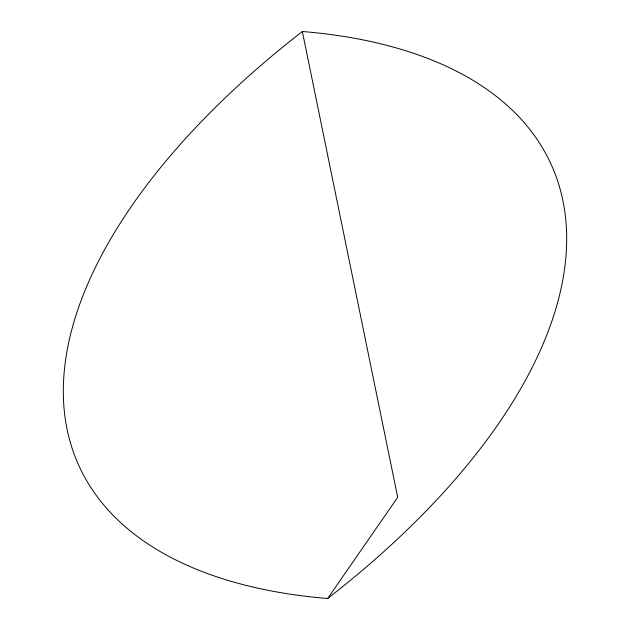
<?xml version="1.0" encoding="UTF-8"?>
<svg xmlns="http://www.w3.org/2000/svg" width="630" height="630" viewBox="0 0 630 630"><rect width="100%" height="100%" fill="white"/><g stroke="black" fill="none" stroke-linecap="round" stroke-linejoin="round"><path stroke-width="0.94" d="M327.655 598.5L397.703 497.314L302.345 31.5A673.572 335.766 -24.4 0 1 327.655 598.5A673.572 335.766 -24.4 0 1 302.345 31.5"/></g></svg>
